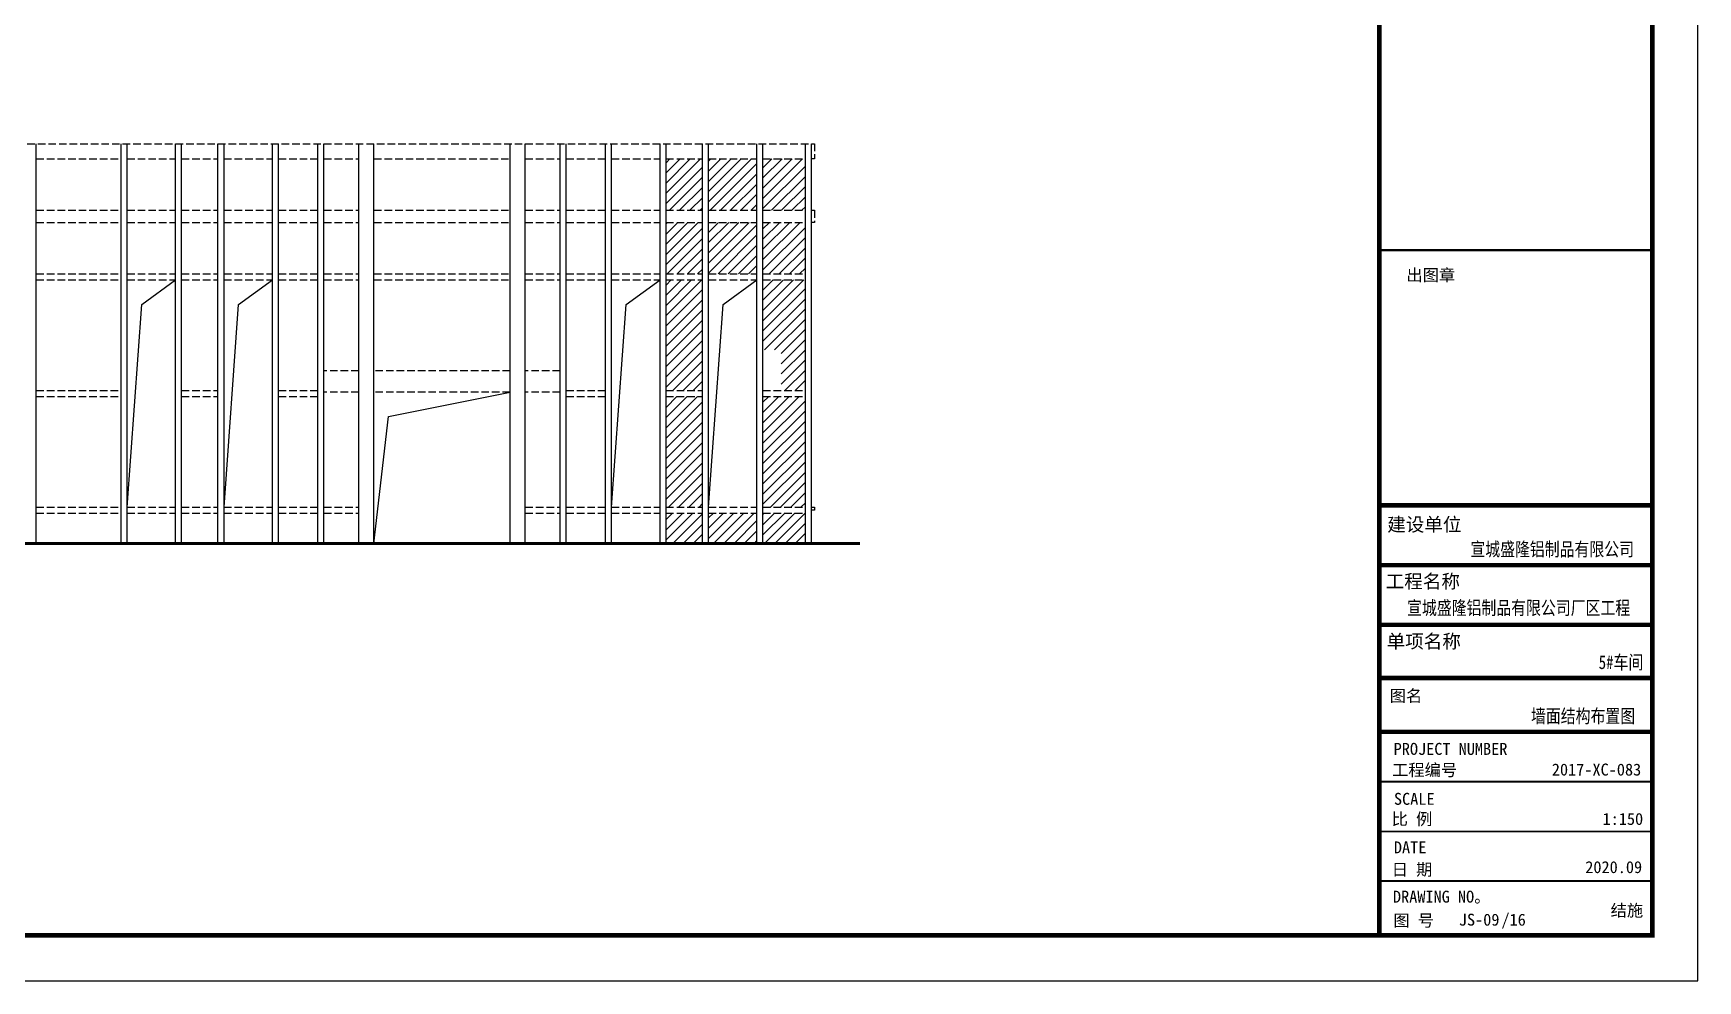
# Model space of a CAD drawing. Extents: x 32461 to 372567, y -698896 to 182569.
# Drawn here: x 130752 to 185723, y -361980 to -330693 of the extents above; entities that cross this region are included whole.
import ezdxf

# ---------------------------------------------------------------- set-up
doc = ezdxf.new("R2010")
doc.units = 0
doc.header["$LTSCALE"] = 1000
doc.header["$MEASUREMENT"] = 0
doc.linetypes.add('DASH', pattern=[0.35, 0.25, -0.1])
for name, color, linetype in [('3T_BAR', 7, 'CONTINUOUS'), ('PUB_HATCH', 8, 'CONTINUOUS'), ('PUB_TITLE', 4, 'CONTINUOUS'), ('QL', 4, 'CONTINUOUS'), ('TEXT', 7, 'CONTINUOUS'), ('图框', 4, 'CONTINUOUS')]:
    doc.layers.add(name, color=color, linetype=linetype)
doc.styles.add('-黑体', font='simhei.ttf')
doc.styles.add('宋体', font='')
doc.styles.add('黑体', font='simhei.ttf', dxfattribs={"width": 0.6, "height": 4.3})
doc.styles.get('宋体').set_extended_font_data('SimSun')
pattern_1 = [(45, (0, 0), (-168.3798, 168.3798), [])]

msp = doc.modelspace()

# ---------------------------------------------------------------- hatches: boundary and pattern name
at = {"layer": 'PUB_HATCH'}
h = msp.add_hatch(dxfattribs=at)
h.set_pattern_fill('ANSI31', color=256, scale=150, style=0)
h.set_pattern_definition(pattern_1)
h.paths.add_polyline_path([(152852, -334839.1), (151651.7, -334839.1), (151651.7, -336539.1), (152852, -336539.1)])
h = msp.add_hatch(dxfattribs=at)
h.set_pattern_fill('ANSI31', color=256, scale=150, style=0)
h.set_pattern_definition(pattern_1)
h.paths.add_polyline_path([(154652, -334839.1), (154235.7, -334839.1), (154235.7, -335457.7, -1), (154235.7, -335517.7, -1), (154235.7, -335457.7), (154235.7, -334839.1), (153052, -334839.1), (153052, -336539.1), (154652, -336539.1)])
h.paths.add_polyline_path([(156251.8, -334839.1), (154852, -334839.1), (154852, -336539.1), (156251.8, -336539.1)])
h.paths.add_polyline_path([(156251.8, -336939.1), (154852, -336939.1), (154852, -338639.1), (156251.8, -338639.1)])
h.paths.add_polyline_path([(154652, -336939.1), (153052, -336939.1), (153052, -338639.1), (154652, -338639.1)])
h.paths.add_polyline_path([(156251.8, -338839.1), (154852, -338839.1), (154852, -341149.7), (155449.8, -341149.7), (155449.8, -342489.1), (156251.8, -342489.1)])
h = msp.add_hatch(dxfattribs=at)
h.set_pattern_fill('ANSI31', color=256, scale=150, style=0)
h.set_pattern_definition(pattern_1)
h.paths.add_polyline_path([(156251.8, -342689.1), (154852, -342689.1), (154852, -346339.1), (156251.8, -346339.1)])
h.paths.add_polyline_path([(156251.8, -346539.1), (154852, -346539.1), (154852, -347539.1), (156251.8, -347539.1)])
h.paths.add_polyline_path([(154652, -346539.1), (153052, -346539.1), (153052, -347539.1), (154652, -347539.1)])
h.paths.add_polyline_path([(152852, -346539.1), (151651.7, -346539.1), (151651.7, -347539.1), (152852, -347539.1)])
h.paths.add_polyline_path([(152852, -342689.1), (151651.7, -342689.1), (151651.7, -346339.1), (152852, -346339.1)])
h.paths.add_polyline_path([(152852, -338839.1), (151651.7, -338839.1), (151651.7, -342489.1), (152852, -342489.1)])
h.paths.add_polyline_path([(152852, -336939.1), (151651.7, -336939.1), (151651.7, -338639.1), (152852, -338639.1)])

# ---------------------------------------------------------------- linework, layer by layer
at = {"layer": '3T_BAR'}
for p, q in [((130852, -347539.1), (130852, -334339.1)), ((133651.7, -347539.1), (133651.7, -334339.1)), ((133851.7, -347539.1), (133851.7, -334339.1)), ((135451.7, -347539.1), (135451.7, -334339.1)), ((135651.7, -347539.1), (135651.7, -334339.1)), ((136852, -347539.1), (136852, -334339.1)), ((137052, -347539.1), (137052, -334339.1)), ((138652, -347539.1), (138652, -334339.1)), ((138852, -347539.1), (138852, -334339.1)), ((140151.8, -347539.1), (140151.8, -334339.1)), ((140351.8, -347539.1), (140351.8, -334339.1)), ((141501.8, -347539.1), (141501.8, -334339.1)), ((142001.8, -347539.1), (142001.8, -334339.1)), ((146501.8, -347539.1), (146501.8, -334339.1)), ((147001.8, -347539.1), (147001.8, -334339.1)), ((148151.8, -347539.1), (148151.8, -334339.1)), ((148351.8, -347539.1), (148351.8, -334339.1)), ((149651.7, -347539.1), (149651.7, -334339.1)), ((149851.7, -347539.1), (149851.7, -334339.1)), ((151451.7, -347539.1), (151451.7, -334339.1)), ((151651.7, -347539.1), (151651.7, -334339.1)), ((152852, -347539.1), (152852, -334339.1)), ((153052, -347539.1), (153052, -334339.1)), ((154652, -347539.1), (154652, -334339.1)), ((154852, -347539.1), (154852, -334339.1)), ((156251.8, -347539.1), (156251.8, -334339.1)), ((156451.8, -347539.1), (156451.8, -334339.1))]:
    msp.add_line(p, q, dxfattribs=at)
at = {"layer": '3T_BAR', "const_width": 100}
msp.add_lwpolyline([(91117, -347539.1), (158054.4, -347539.1)], dxfattribs=at)
at = {"layer": 'PUB_HATCH'}
for points in [[(133851.7, -346339.1), (134331.7, -339649.9), (135451.7, -338839.1)], [(137052, -346339.1), (137532, -339649.9), (138652, -338839.1)], [(149851.7, -346339.1), (150331.7, -339649.9), (151451.7, -338839.1)], [(153052, -346339.1), (153532, -339649.9), (154652, -338839.1)], [(142001.8, -347539.1), (142481.7, -343349.9), (146501.8, -342539.1)]]:
    msp.add_lwpolyline(points, dxfattribs=at)
at = {"layer": 'PUB_TITLE'}
msp.add_lwpolyline([(74273.1, -361979.9), (185723.1, -361979.9), (185723.1, -298979.9), (74273.1, -298979.9)], close=True, dxfattribs=at)
at = {"layer": 'PUB_TITLE', "const_width": 150}
msp.add_lwpolyline([(78023.1, -360479.9), (184223.1, -360479.9), (184223.1, -300479.9), (78023.1, -300479.9)], close=True, dxfattribs=at)
at = {"layer": 'QL', "linetype": 'DASH'}
for p, q in [((130852, -334839.1), (133651.7, -334839.1)), ((133851.7, -334839.1), (135451.7, -334839.1)), ((135651.7, -334839.1), (136852, -334839.1)), ((137052, -334839.1), (138652, -334839.1)), ((138852, -334839.1), (140151.8, -334839.1)), ((140351.8, -334839.1), (141501.8, -334839.1)), ((142001.8, -334839.1), (146501.8, -334839.1)), ((147001.8, -334839.1), (148151.8, -334839.1)), ((148351.8, -334839.1), (149651.7, -334839.1)), ((149851.7, -334839.1), (151451.7, -334839.1)), ((151651.7, -334839.1), (152852, -334839.1)), ((153052, -334839.1), (154652, -334839.1)), ((154852, -334839.1), (156251.8, -334839.1)), ((130852, -336539.1), (133651.7, -336539.1)), ((130852, -336939.1), (133651.7, -336939.1)), ((133851.7, -336539.1), (135451.7, -336539.1)), ((133851.7, -336939.1), (135451.7, -336939.1)), ((135651.7, -336539.1), (136852, -336539.1)), ((135651.7, -336939.1), (136852, -336939.1)), ((137052, -336539.1), (138652, -336539.1)), ((137052, -336939.1), (138652, -336939.1)), ((138852, -336539.1), (140151.8, -336539.1)), ((138852, -336939.1), (140151.8, -336939.1)), ((140351.8, -336539.1), (141501.8, -336539.1)), ((140351.8, -336939.1), (141501.8, -336939.1)), ((142001.8, -336539.1), (146501.8, -336539.1)), ((142001.8, -336939.1), (146501.8, -336939.1)), ((147001.8, -336539.1), (148151.8, -336539.1)), ((147001.8, -336939.1), (148151.8, -336939.1)), ((148351.8, -336539.1), (149651.7, -336539.1)), ((148351.8, -336939.1), (149651.7, -336939.1)), ((149851.7, -336539.1), (151451.7, -336539.1)), ((149851.7, -336939.1), (151451.7, -336939.1)), ((151651.7, -336539.1), (152852, -336539.1)), ((151651.7, -336939.1), (152852, -336939.1)), ((153052, -336539.1), (154652, -336539.1)), ((153052, -336939.1), (154652, -336939.1)), ((154852, -336539.1), (156251.8, -336539.1)), ((154852, -336939.1), (156251.8, -336939.1)), ((130852, -338639.1), (133651.7, -338639.1)), ((130852, -338839.1), (133651.7, -338839.1)), ((133851.7, -338639.1), (135451.7, -338639.1)), ((133851.7, -338839.1), (135451.7, -338839.1)), ((135651.7, -338639.1), (136852, -338639.1)), ((135651.7, -338839.1), (136852, -338839.1)), ((137052, -338639.1), (138652, -338639.1)), ((137052, -338839.1), (138652, -338839.1)), ((138852, -338639.1), (140151.8, -338639.1)), ((138852, -338839.1), (140151.8, -338839.1)), ((140351.8, -338639.1), (141501.8, -338639.1)), ((140351.8, -338839.1), (141501.8, -338839.1)), ((142001.8, -338639.1), (146501.8, -338639.1)), ((142001.8, -338839.1), (146501.8, -338839.1)), ((147001.8, -338639.1), (148151.8, -338639.1)), ((147001.8, -338839.1), (148151.8, -338839.1)), ((148351.8, -338639.1), (149651.7, -338639.1)), ((148351.8, -338839.1), (149651.7, -338839.1)), ((149851.7, -338639.1), (151451.7, -338639.1)), ((149851.7, -338839.1), (151451.7, -338839.1)), ((151651.7, -338639.1), (152852, -338639.1)), ((151651.7, -338839.1), (152852, -338839.1)), ((153052, -338639.1), (154652, -338639.1)), ((153052, -338839.1), (154652, -338839.1)), ((154852, -338639.1), (156251.8, -338639.1)), ((154852, -338839.1), (156251.8, -338839.1)), ((141501.8, -341839.1), (140351.8, -341839.1)), ((146501.8, -341839.1), (142001.8, -341839.1)), ((148151.8, -341839.1), (147001.8, -341839.1)), ((130852, -342489.1), (133651.7, -342489.1)), ((130852, -342689.1), (133651.7, -342689.1)), ((135651.7, -342489.1), (136852, -342489.1)), ((135651.7, -342689.1), (136852, -342689.1)), ((138852, -342489.1), (140151.8, -342489.1)), ((138852, -342689.1), (140151.8, -342689.1)), ((141501.8, -342539.1), (140351.8, -342539.1)), ((146501.8, -342539.1), (142001.8, -342539.1)), ((148151.8, -342539.1), (147001.8, -342539.1)), ((148351.8, -342489.1), (149651.5, -342489.1)), ((148351.8, -342689.1), (149651.5, -342689.1)), ((151651.7, -342489.1), (152852, -342489.1)), ((151651.7, -342689.1), (152852, -342689.1)), ((154852, -342489.1), (156251.8, -342489.1)), ((154852, -342689.1), (156251.8, -342689.1)), ((130852, -346339.1), (133651.7, -346339.1)), ((130852, -346539.1), (133651.7, -346539.1)), ((133851.7, -346339.1), (135451.7, -346339.1)), ((133851.7, -346539.1), (135451.7, -346539.1)), ((135651.7, -346339.1), (136852, -346339.1)), ((135651.7, -346539.1), (136852, -346539.1)), ((137052, -346339.1), (138652, -346339.1)), ((137052, -346539.1), (138652, -346539.1)), ((138852, -346339.1), (140151.8, -346339.1)), ((138852, -346539.1), (140151.8, -346539.1)), ((140351.8, -346339.1), (141501.8, -346339.1)), ((140351.8, -346539.1), (141501.8, -346539.1)), ((147001.8, -346339.1), (148151.8, -346339.1)), ((147001.8, -346539.1), (148151.8, -346539.1)), ((148351.8, -346339.1), (149651.7, -346339.1)), ((148351.8, -346539.1), (149651.7, -346539.1)), ((149851.7, -346339.1), (151451.7, -346339.1)), ((149851.7, -346539.1), (151451.7, -346539.1)), ((151651.7, -346339.1), (152852, -346339.1)), ((151651.7, -346539.1), (152852, -346539.1)), ((153052, -346339.1), (154652, -346339.1)), ((153052, -346539.1), (154652, -346539.1)), ((154852, -346339.1), (156251.8, -346339.1)), ((154852, -346539.1), (156251.8, -346539.1))]:
    msp.add_line(p, q, dxfattribs=at)
for points in [[(92051.8, -334339.1), (156551.8, -334339.1), (156551.8, -334339.1), (156551.8, -334839.1), (156451.8, -334839.1)], [(156451.8, -336539.1), (156551.8, -336539.1), (156551.8, -336939.1), (156451.8, -336939.1)], [(156451.8, -346339.1), (156551.8, -346339.1), (156551.8, -346439.1), (156451.8, -346439.1)]]:
    msp.add_lwpolyline(points, dxfattribs=at)
at = {"layer": '图框', "color": 4, "const_width": 147.9}
msp.add_lwpolyline([(175209.2, -300479.9), (184223.1, -300479.9), (184223.1, -360479.9), (175209.2, -360479.9)], close=True, dxfattribs=at)
at = {"layer": '图框', "color": 0, "const_width": 75}
msp.add_lwpolyline([(175209.2, -337856.3), (184223.1, -337856.3)], dxfattribs=at)
at = {"layer": '图框', "color": 4}
for points, const_width in [([(175209.2, -346280.1), (184190.3, -346280.1)], 149.4), ([(175209.2, -348255.7), (184193.1, -348255.7)], 149.4), ([(175209.2, -350227.5), (184223.1, -350227.5)], 149.4), ([(175209.2, -351983.6), (184223.1, -351983.6)], 149.4), ([(175209.2, -353760.4), (184223.1, -353760.4)], 149.4), ([(175209.2, -355408.7), (184223.1, -355408.7)], 60.5), ([(175209.2, -357054.1), (184223.1, -357054.1)], 60.5), ([(175209.2, -358687.1), (184223.1, -358687.1)], 60.5)]:
    msp.add_lwpolyline(points, dxfattribs=dict(at, const_width=const_width))

# ---------------------------------------------------------------- texts
at = {"layer": 'TEXT', "color": 3, "style": '-黑体', "width": 0.8}
for s, height, p in [('宣城盛隆铝制品有限公司', 450.225, (178214.7, -347955.8)), ('宣城盛隆铝制品有限公司厂区工程', 450.225, (176123.5, -349892.1)), ('5#车间', 450.22, (182452.7, -351687.5)), ('墙面结构布置图', 450.22, (180217.5, -353464.3))]:
    msp.add_text(s, height=height, dxfattribs=at).set_placement(p)
at = {"layer": '图框', "color": 4}
for s, height, style, p in [('出图章', 394.42, '黑体', (176102, -338876.9)), ('建设单位', 450, '黑体', (175466.7, -347139.2)), ('工程名称', 450, '黑体', (175416.9, -349016.5)), ('单项名称', 450, '黑体', (175446.8, -350998)), ('图名', 394.42, '黑体', (175550.7, -352771.1)), ('工程编号', 394.42, '黑体', (175627.9, -355218.1)), ('2017-XC-083', 394.416, '宋体', (180905.4, -355204.5)), ('SCALE', 394.42, '黑体', (175690.7, -356171.4)), ('比 例', 394.42, '黑体', (175614.6, -356835.8)), ('1:150', 394.42, '宋体', (182580.1, -356834.2)), ('DATE', 394.42, '黑体', (175688.7, -357774.3)), ('日 期', 394.42, '黑体', (175614.6, -358505)), ('2020.09', 394.42, '宋体', (182009.2, -358426.5)), ('DRAWING NO。', 394.416, '黑体', (175657.6, -359401.4)), ('图 号', 394.42, '黑体', (175670.6, -360189))]:
    msp.add_text(s, height=height, dxfattribs=dict(at, style=style)).set_placement(p)
at = {"layer": '图框', "color": 0, "style": '黑体'}
msp.add_text('PROJECT NUMBER', height=394.416, dxfattribs=at).set_placement((175681.1, -354520.9))
at = {"layer": '图框', "color": 3, "style": '宋体'}
for s, p in [('结施', (182846, -359855.2)), ('JS-09', (177833.9, -360161.4)), ('/16', (179240.5, -360161.4))]:
    msp.add_text(s, height=394.42, dxfattribs=at).set_placement(p)

doc.saveas('drawing.dxf')
